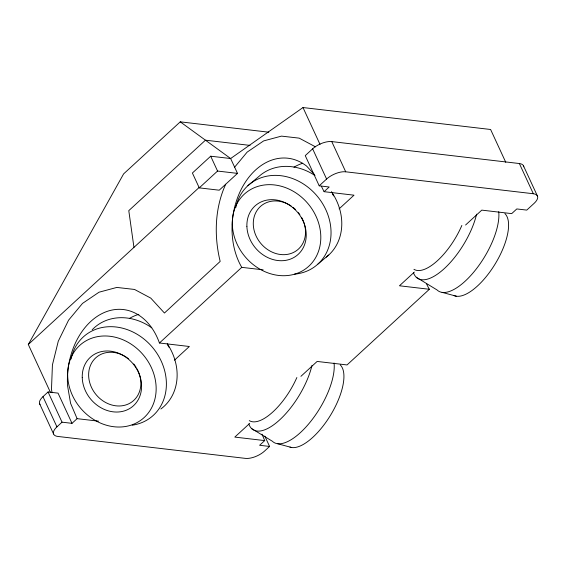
<?xml version="1.0" encoding="UTF-8"?>
<svg xmlns="http://www.w3.org/2000/svg" width="566" height="566" viewBox="0 0 566 566"><rect width="100%" height="100%" fill="white"/><g stroke="black" fill="none" stroke-linecap="round" stroke-linejoin="round"><path stroke-width="0.85" d="M225.707 184.226C214.719 208.224 213.962 236.001 220.174 261.421L164.444 313.026L150.782 298.119L134.531 289.452L116.822 287.429L99.015 292.212L82.502 303.418L68.564 320.193L58.27 341.234L52.426 364.9L51.485 389.366L52.072 392.747M50.409 392.323L28.3 344.482L123.621 173.882L180.257 121.839L268.808 132.196M234.635 167.175L247.158 152.105L263.671 140.899L281.472 136.116L299.188 138.139L315.432 146.806M505.778 162.329L490.602 129.487L302.994 107.547L230.638 158.53L210.694 156.202L192.398 173.012L199.267 187.87L219.212 190.197L237.501 173.387L230.638 158.53L180.257 121.839M28.3 344.482L199.388 187.254M199.267 187.87L217.556 171.052L237.501 173.387M40.037 404.513A14.603 6.474 -24.8 0 1 42.974 396.653L48.075 391.962L58.043 393.129L72.009 423.34L77.11 418.656L98.477 421.154M523.741 166.821A14.603 6.474 -24.8 0 0 519.369 163.532L331.754 141.592A14.603 6.474 -24.8 0 0 312.637 148.83L305.251 155.615L319.217 185.832L329.186 186.999L324.085 191.683L321.389 186.306M264.817 436.11L269.593 446.447L264.492 451.137A14.603 6.474 -24.8 0 1 245.368 458.375L57.76 436.436A14.603 6.474 -24.8 0 1 56.933 426.863L62.034 422.172L72.009 423.34M319.217 185.832L326.596 179.047A14.603 6.474 -24.8 0 1 345.713 171.802L533.328 193.742A14.603 6.474 -24.8 0 1 534.155 203.314L526.769 210.099L516.8 208.939L511.699 213.623L481.779 210.127L465.577 225.02M77.11 418.656L70.587 403.325L67.566 385.814A66.081 47.99 -83.3 0 1 103.189 312.998A66.081 47.99 -83.3 0 1 159.435 342.996L241.76 267.343A66.081 47.99 -83.3 0 1 245.014 182.662A66.081 47.99 -83.3 0 1 306.638 166.114L314.427 174.547M174.441 360.195L189.348 346.498L159.435 342.996M339.091 208.882L354.005 195.185L324.085 191.683M249.712 423.396L234.805 437.094L264.718 440.596L261.973 434.136M300.921 376.333L317.13 361.441L347.043 364.936L429.368 289.283A66.081 47.99 -83.3 0 1 426.594 283.976M414.362 272.083L399.455 285.78L429.368 289.283M264.718 440.596L259.617 445.279L269.593 446.447M247.866 185.698L258.612 176.705A52.574 44.714 50.1 0 1 315.029 175.538M318.007 264.004L328.754 255.004M250.038 145.398L205.451 140.184L128.786 210.637L133.951 247.384M241.76 267.343L263.126 269.84M442.088 292.367L456.323 296.209M277.439 443.68L291.674 447.522M416.265 277.255L437.03 289.941A52.574 21.416 -58.6 0 0 475.758 269.628A52.574 21.416 -58.6 0 0 498.717 211.691M251.615 428.568L272.373 441.254A52.574 21.416 -58.6 0 0 311.109 420.941A52.574 21.416 -58.6 0 0 334.067 363.004M523.55 165.98L537.509 196.19M519.369 163.532L533.328 193.742M331.754 141.592L345.713 171.802M302.994 107.547L320.016 144.394M312.637 148.83L326.596 179.047M210.694 156.202L217.556 171.052M48.075 391.962L62.034 422.172M42.974 396.653L56.933 426.863M39.62 403.777L53.579 433.988M311.958 365.473A52.574 21.416 -58.6 0 1 279.944 419.625A52.574 21.416 -58.6 0 1 248.792 423.984M340.251 364.907A48.365 19.704 -58.6 0 1 330.388 415.465A48.365 19.704 -58.6 0 1 289.941 447.098M296.86 377.515A46.794 19.06 -58.6 0 1 249.281 420.616M92.18 329.766A52.574 44.714 50.1 0 1 151.766 327.806M167.239 343.696A52.574 44.714 50.1 0 1 160.886 408.97M71.097 358.986A52.574 44.714 50.1 0 1 119.858 327.587A52.574 44.714 50.1 0 1 165.987 377.579A52.574 44.714 50.1 0 1 132.196 425.208M136.958 368.756A28.548 24.281 50.1 0 1 119.603 405.985A28.548 24.281 50.1 0 1 89.06 370.15A28.548 24.281 50.1 0 1 128.411 358.724M133.71 363.952A28.548 24.281 50.1 0 1 136.123 367.334M167.642 344.97A46.794 39.79 50.1 0 1 168.958 347.213M293.987 167.168A66.081 47.99 -83.3 0 1 302.69 163.256M129.331 318.481A66.081 47.99 -83.3 0 1 138.875 314.314M331.407 191.669A52.574 44.714 50.1 0 1 326.207 257.155M235.753 207.672A52.574 44.714 50.1 0 1 285.349 176.443A52.574 44.714 50.1 0 1 330.827 227.985A52.574 44.714 50.1 0 1 294.433 274.17M304.416 224.214A28.548 24.281 50.1 0 1 280.481 254.502A28.548 24.281 50.1 0 1 253.858 218.094A28.548 24.281 50.1 0 1 291.08 205.974M293.061 207.411A28.548 24.281 50.1 0 1 295.565 209.59M298.36 212.639A28.548 24.281 50.1 0 1 299.86 214.634M301.607 217.443A28.548 24.281 50.1 0 1 304.19 223.443M332.292 193.657A46.794 39.79 50.1 0 1 333.607 195.9M476.614 214.16A52.574 21.416 -58.6 0 1 444.6 268.312A52.574 21.416 -58.6 0 1 413.442 272.671M504.907 213.594A48.365 19.704 -58.6 0 1 494.486 265.058A48.365 19.704 -58.6 0 1 453.791 295.452M461.849 225.431A46.794 19.06 -58.6 0 1 413.937 269.303M67.672 375.725A48.365 41.134 50.1 0 0 135.232 423.502A48.365 41.134 50.1 0 0 132.819 345.288A48.365 41.134 50.1 0 0 67.672 375.725M82.24 377.628A32.446 27.593 50.1 0 0 127.555 409.678A32.446 27.593 50.1 0 0 125.935 357.217A32.446 27.593 50.1 0 0 82.24 377.628M232.322 224.412A48.365 41.134 50.1 0 0 299.888 272.189A48.365 41.134 50.1 0 0 297.475 193.975A48.365 41.134 50.1 0 0 232.322 224.412M246.889 226.315A32.446 27.593 50.1 0 0 292.205 258.365A32.446 27.593 50.1 0 0 290.591 205.904A32.446 27.593 50.1 0 0 246.889 226.315"/></g></svg>
